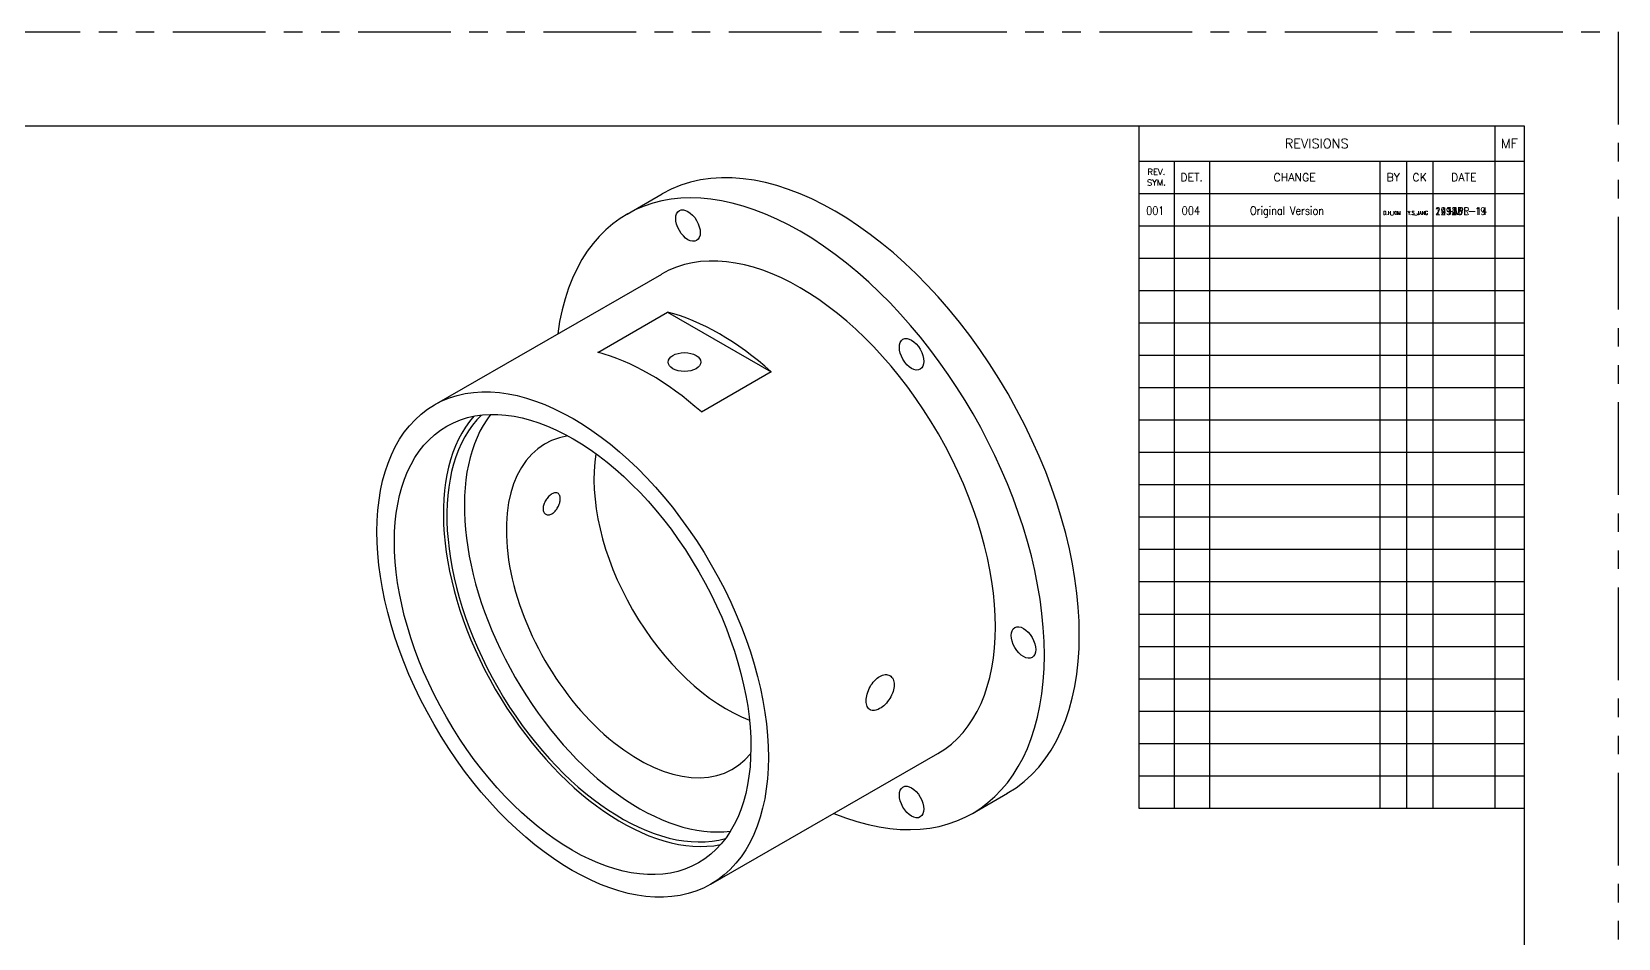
# Model space of a CAD drawing. Header units: millimetres. Extents: x 0 to 630, y 0 to 446.
# Drawn here: x 309 to 630, y 262 to 445.5 of the extents above; entities that cross this region are included whole.
import ezdxf
from ezdxf.enums import TextEntityAlignment as Align

# ---------------------------------------------------------------- set-up
doc = ezdxf.new("R2010")
doc.units = ezdxf.units.MM
doc.header["$LTSCALE"] = 10
doc.linetypes.add('PHANTOM', pattern=[2.5, 1.25, -0.25, 0.25, -0.25, 0.25, -0.25])
doc.layers.get('0').update_dxf_attribs({"linetype": 'CONTINUOUS'})
for name, color, linetype in [('BORDER', 90, 'CONTINUOUS'), ('BORDER_TXT', 130, 'CONTINUOUS'), ('REVISIONS INFORMATION', 4, 'CONTINUOUS'), ('VIEW_BNDS', 253, 'PHANTOM')]:
    doc.layers.add(name, color=color, linetype=linetype)
doc.styles.add('BORDER', font='ROMAND')
doc.styles.add('BORDER_TXT', font='ROMANS')
doc.styles.get("Standard").update_dxf_attribs({"font": 'romans.shx', "width": 0.85, "bigfont": 'fhg.shx'})

# ---------------------------------------------------------------- blocks, each defined once
blk = doc.blocks.new('A3-BORDER')
at = {"layer": 'BORDER'}
for p, q in [((12.7, 284.3), (407.3, 284.3)), ((407.3, 284.3), (407.3, 12.7))]:
    blk.add_line(p, q, dxfattribs=at)
at = {"layer": 'VIEW_BNDS'}
for p, q in [((0, 297), (420, 297)), ((420, 297), (420, 0))]:
    blk.add_line(p, q, dxfattribs=at)
at = {"layer": 'BORDER_TXT', "style": 'BORDER_TXT'}
for tag, p, height, rotation in [('PX-NUMBER', (98.54, 290.01), 3.81, 180), ('VENDOR-JOB', (413.65, 12.7), 3.17, 90)]:
    blk.add_attdef(tag, p, '', height=height, rotation=rotation, dxfattribs=at)
blk = doc.blocks.new('MREVBLK')
at = {"layer": 'BORDER', "color": 70}
for p, q in [((-103.98125, 0), (-103.98125, -184.15)), ((-7.9375, 0), (-7.9375, -184.15)), ((-103.98125, -9.525), (0, -9.525)), ((-94.45625, -9.525), (-94.45625, -184.15)), ((-84.93125, -9.525), (-84.93125, -184.15)), ((-38.89375, -9.525), (-38.89375, -184.15)), ((-31.75127, -9.525), (-31.75127, -184.15)), ((-24.60879, -9.525), (-24.60879, -184.15)), ((-103.98125, -18.25625), (0, -18.25625)), ((-103.98125, -26.9875), (0, -26.9875)), ((-103.98125, -35.71875), (0, -35.71875)), ((-103.98125, -44.45), (0, -44.45)), ((-103.98125, -53.18125), (0, -53.18125)), ((-103.98125, -61.9125), (0, -61.9125)), ((-103.98125, -70.64375), (0, -70.64375)), ((-103.98125, -79.375), (0, -79.375)), ((-103.98125, -88.10625), (0, -88.10625)), ((-103.98125, -96.8375), (0, -96.8375)), ((-103.98125, -105.56875), (0, -105.56875)), ((-103.98125, -114.3), (0, -114.3)), ((-103.98125, -123.03125), (0, -123.03125)), ((-103.98125, -131.7625), (0, -131.7625)), ((-103.98125, -140.49375), (0, -140.49375)), ((-103.98125, -149.225), (0, -149.225)), ((-103.98125, -157.95625), (0, -157.95625)), ((-103.98125, -166.6875), (0, -166.6875)), ((-103.98125, -175.41875), (0, -175.41875)), ((-103.98125, -184.15), (0, -184.15))]:
    blk.add_line(p, q, dxfattribs=at)
at = {"layer": 'BORDER', "color": 70, "style": 'BORDER'}
blk.add_text('REVISIONS', height=2.54, dxfattribs=at).set_placement((-55.959375, -4.7625), align=Align.MIDDLE_CENTER)
for s, height, p in [('MF', 2.54, (-3.96875, -4.7625)), ('REV.', 1.651, (-99.21875, -12.42349)), ('DET.', 2.159, (-89.69375, -13.890625)), ('CHANGE', 2.159, (-61.9125, -13.890625)), ('BY', 2.159, (-35.32251, -13.890625)), ('CK', 2.159, (-28.18003, -13.890625)), ('DATE', 2.159, (-16.273145, -13.890625)), ('SYM.', 1.651, (-99.21875, -15.302156))]:
    blk.add_text(s, height=height, dxfattribs=at).set_placement(p, align=Align.MIDDLE)
at = {"layer": 'BORDER_TXT'}
for tag, p in [('1OF2', (-83.40725, -20.894675)), ('ONE', (-83.40725, -22.621875)), ('2OF2', (-83.40725, -24.349075)), ('1OF2', (-83.40725, -29.625925)), ('ONE', (-83.40725, -31.353125)), ('2OF2', (-83.40725, -33.080325)), ('1OF2', (-83.40725, -38.357175)), ('ONE', (-83.40725, -40.084375)), ('2OF2', (-83.40725, -41.811575)), ('1OF2', (-83.40725, -47.088425)), ('ONE', (-83.40725, -48.815625)), ('2OF2', (-83.40725, -50.542825)), ('1OF2', (-83.40725, -55.819675)), ('ONE', (-83.40725, -57.546875)), ('2OF2', (-83.40725, -59.274075)), ('1OF2', (-83.40725, -64.550925)), ('ONE', (-83.40725, -66.278125)), ('2OF2', (-83.40725, -68.005325)), ('1OF2', (-83.40725, -73.282175)), ('ONE', (-83.40725, -75.009375)), ('2OF2', (-83.40725, -76.736575)), ('1OF2', (-83.40725, -82.013425)), ('ONE', (-83.40725, -83.740625)), ('2OF2', (-83.40725, -85.467825)), ('1OF2', (-83.40725, -90.744675)), ('ONE', (-83.40725, -92.471875)), ('2OF2', (-83.40725, -94.199075)), ('1OF2', (-83.40725, -99.475925)), ('ONE', (-83.40725, -101.203125)), ('2OF2', (-83.40725, -102.930325)), ('ONE', (-83.40725, -109.934375)), ('2OF2', (-83.40725, -111.661575)), ('1OF2', (-83.40725, -108.207175)), ('ONE', (-83.40725, -118.665625)), ('2OF2', (-83.40725, -120.392825)), ('1OF2', (-83.40725, -116.938425)), ('ONE', (-83.40725, -127.396875)), ('2OF2', (-83.40725, -129.124075)), ('1OF2', (-83.40725, -125.669675)), ('ONE', (-83.40725, -136.128125)), ('2OF2', (-83.40725, -137.855325)), ('1OF2', (-83.40725, -134.400925)), ('ONE', (-83.40725, -144.859375)), ('2OF2', (-83.40725, -146.586575)), ('1OF2', (-83.40725, -143.132175)), ('ONE', (-83.40725, -153.590625)), ('1OF2', (-83.40725, -151.863425)), ('2OF2', (-83.40725, -155.317825)), ('ONE', (-83.40725, -162.321875)), ('1OF2', (-83.40725, -160.594675)), ('2OF2', (-83.40725, -164.049075)), ('ONE', (-83.40725, -171.053125)), ('1OF2', (-83.40725, -169.325925)), ('2OF2', (-83.40725, -172.780325)), ('ONE', (-83.40725, -179.784375)), ('1OF2', (-83.40725, -178.057175)), ('2OF2', (-83.40725, -181.511575))]:
    blk.add_attdef(tag, text='', height=2.25, dxfattribs=at).set_placement(p, align=Align.MIDDLE_LEFT)
for tag, p in [('SYM', (-99.21875, -22.621875)), ('DET', (-89.69375, -22.621875)), ('BY', (-35.32251, -22.621875)), ('CK', (-28.18003, -22.621875)), ('RDATE', (-16.273145, -22.621875)), ('SYM', (-99.21875, -31.353125)), ('DET', (-89.69375, -31.353125)), ('BY', (-35.32251, -31.353125)), ('CK', (-28.18003, -31.353125)), ('RDATE', (-16.273145, -31.353125)), ('SYM', (-99.21875, -40.084375)), ('DET', (-89.69375, -40.084375)), ('BY', (-35.32251, -40.084375)), ('CK', (-28.18003, -40.084375)), ('RDATE', (-16.273145, -40.084375)), ('SYM', (-99.21875, -48.815625)), ('DET', (-89.69375, -48.815625)), ('BY', (-35.32251, -48.815625)), ('CK', (-28.18003, -48.815625)), ('RDATE', (-16.273145, -48.815625)), ('SYM', (-99.21875, -57.546875)), ('DET', (-89.69375, -57.546875)), ('BY', (-35.32251, -57.546875)), ('CK', (-28.18003, -57.546875)), ('RDATE', (-16.273145, -57.546875)), ('SYM', (-99.21875, -66.278125)), ('DET', (-89.69375, -66.278125)), ('BY', (-35.32251, -66.278125)), ('CK', (-28.18003, -66.278125)), ('RDATE', (-16.273145, -66.278125)), ('SYM', (-99.21875, -75.009375)), ('DET', (-89.69375, -75.009375)), ('BY', (-35.32251, -75.009375)), ('CK', (-28.18003, -75.009375)), ('RDATE', (-16.273145, -75.009375)), ('SYM', (-99.21875, -83.740625)), ('DET', (-89.69375, -83.740625)), ('BY', (-35.32251, -83.740625)), ('CK', (-28.18003, -83.740625)), ('RDATE', (-16.273145, -83.740625)), ('SYM', (-99.21875, -92.471875)), ('DET', (-89.69375, -92.471875)), ('BY', (-35.32251, -92.471875)), ('CK', (-28.18003, -92.471875)), ('RDATE', (-16.273145, -92.471875)), ('SYM', (-99.21875, -101.203125)), ('DET', (-89.69375, -101.203125)), ('BY', (-35.32251, -101.203125)), ('CK', (-28.18003, -101.203125)), ('RDATE', (-16.273145, -101.203125)), ('SYM', (-99.21875, -109.934375)), ('DET', (-89.69375, -109.934375)), ('BY', (-35.32251, -109.934375)), ('CK', (-28.18003, -109.934375)), ('RDATE', (-16.273145, -109.934375)), ('SYM', (-99.21875, -118.665625)), ('DET', (-89.69375, -118.665625)), ('BY', (-35.32251, -118.665625)), ('CK', (-28.18003, -118.665625)), ('RDATE', (-16.273145, -118.665625)), ('SYM', (-99.21875, -127.396875)), ('DET', (-89.69375, -127.396875)), ('BY', (-35.32251, -127.396875)), ('CK', (-28.18003, -127.396875)), ('RDATE', (-16.273145, -127.396875)), ('SYM', (-99.21875, -136.128125)), ('DET', (-89.69375, -136.128125)), ('BY', (-35.32251, -136.128125)), ('CK', (-28.18003, -136.128125)), ('RDATE', (-16.273145, -136.128125)), ('SYM', (-99.21875, -144.859375)), ('DET', (-89.69375, -144.859375)), ('BY', (-35.32251, -144.859375)), ('CK', (-28.18003, -144.859375)), ('RDATE', (-16.273145, -144.859375)), ('SYM', (-99.21875, -153.590625)), ('DET', (-89.69375, -153.590625)), ('BY', (-35.32251, -153.590625)), ('CK', (-28.18003, -153.590625)), ('RDATE', (-16.273145, -153.590625)), ('SYM', (-99.21875, -162.321875)), ('DET', (-89.69375, -162.321875)), ('BY', (-35.32251, -162.321875)), ('CK', (-28.18003, -162.321875)), ('RDATE', (-16.273145, -162.321875)), ('SYM', (-99.21875, -171.053125)), ('DET', (-89.69375, -171.053125)), ('BY', (-35.32251, -171.053125)), ('CK', (-28.18003, -171.053125)), ('RDATE', (-16.273145, -171.053125)), ('SYM', (-99.21875, -179.784375)), ('DET', (-89.69375, -179.784375)), ('BY', (-35.32251, -179.784375)), ('CK', (-28.18003, -179.784375)), ('RDATE', (-16.273145, -179.784375))]:
    blk.add_attdef(tag, text='', height=2.25, dxfattribs=at).set_placement(p, align=Align.MIDDLE_CENTER)
blk = doc.blocks.new('fgrg4g3f')
for p, q in [((-18.67, 70.03), (-11.6, 74.1)), ((-57.64, 31.43), (-11.68, 57.89)), ((-24.63, 42.04), (-10.49, 50.19)), ((-10.49, 50.19), (10.49, 38.11)), ((10.49, 38.11), (-3.65, 29.96)), ((-1.75, -65.63), (44.21, -39.16)), ((51.2, -51.3), (58.27, -47.22))]:
    blk.add_line(p, q)
for centre, major_axis, start_param, end_param in [((23.33, 13.44), (-34.93, 60.66), 3.141593, 6.283185), ((16.26, 9.37), (-34.93, 60.66), 2.498092, 6.926686), ((16.26, 9.37), (-27.95, 48.53), 3.141593, 6.283185), ((0, 0), (27.95, -48.53), 2.090065, 2.626191), ((-14.14, -8.14), (-27.95, 48.53), 5.231658, 5.767784), ((-19.8, -11.4), (25.45, -44.2), 3.336559, 6.088219), ((-19.8, -11.4), (24.95, -43.33), 3.288619, 6.136159), ((-16.26, -9.37), (24.95, -43.33), 3.374206, 6.050572), ((-16.26, -9.37), (18.96, -32.93), 2.925116, 6.499662), ((1.48, 0.86), (-18.96, 32.93), 0.611948, 2.529645)]:
    blk.add_ellipse(centre, major_axis=major_axis, ratio=0.578093, start_param=start_param, end_param=end_param)
for centre, major_axis, ratio in [((-6.36, 67.71), (-1.75, 3.03), 0.578093), ((38.89, 41.65), (-1.75, 3.03), 0.578093), ((-7.07, 40.08), (-3.32, 0), 0.575862), ((-29.7, -17.1), (-27.95, 48.53), 0.578093), ((-29.7, -17.1), (-25.45, 44.2), 0.578093), ((61.52, -16.7), (-1.75, 3.03), 0.578093), ((38.89, -48.98), (-1.75, 3.03), 0.578093)]:
    blk.add_ellipse(centre, major_axis=major_axis, ratio=ratio)
for points, knots in [([(-33.88, 13.38), (-33.67, 13.5), (-33.44, 13.59), (-33.02, 13.64), (-32.83, 13.6), (-32.54, 13.43), (-32.41, 13.28), (-32.24, 12.9), (-32.2, 12.66), (-32.2, 12.15), (-32.24, 11.85), (-32.41, 11.25), (-32.54, 10.94), (-32.83, 10.4), (-33.02, 10.13), (-33.44, 9.67), (-33.67, 9.48), (-34.1, 9.23), (-34.34, 9.15), (-34.78, 9.12), (-34.98, 9.16), (-35.3, 9.35), (-35.44, 9.5), (-35.63, 9.9), (-35.68, 10.15), (-35.68, 10.65), (-35.63, 10.95), (-35.44, 11.54), (-35.3, 11.84), (-34.98, 12.36), (-34.78, 12.62), (-34.34, 13.07), (-34.1, 13.25), (-33.88, 13.38)], [0, 0, 0, 0, 0.092636, 0.092636, 0.185272, 0.185272, 0.277909, 0.277909, 0.370545, 0.370545, 0.463181, 0.463181, 0.555817, 0.555817, 0.648453, 0.648453, 0.741089, 0.741089, 0.833726, 0.833726, 0.926362, 0.926362, 1.018998, 1.018998, 1.111634, 1.111634, 1.20427, 1.20427, 1.296906, 1.296906, 1.389543, 1.389543, 1.482179, 1.482179, 1.482179, 1.482179]), ([(29.7, -28.5), (29.7, -28.09), (29.76, -27.61), (30.03, -26.63), (30.24, -26.13), (30.71, -25.24), (31.02, -24.8), (31.7, -24.05), (32.07, -23.75), (32.43, -23.55), (32.78, -23.34), (33.17, -23.21), (33.88, -23.15), (34.21, -23.23), (34.74, -23.53), (34.97, -23.78), (35.28, -24.44), (35.36, -24.84), (35.36, -25.25)], [1.808757, 1.808757, 1.808757, 1.808757, 1.959487, 1.959487, 2.110216, 2.110216, 2.260946, 2.260946, 2.411676, 2.411676, 2.411676, 2.562406, 2.562406, 2.713136, 2.713136, 2.863865, 2.863865, 3.014595, 3.014595, 3.014595, 3.014595]), ([(35.36, -25.25), (35.36, -25.66), (35.28, -26.13), (34.97, -27.09), (34.74, -27.58), (34.21, -28.43), (33.88, -28.86), (33.17, -29.59), (32.78, -29.88), (32.07, -30.29), (31.7, -30.43), (31.02, -30.51), (30.71, -30.45), (30.24, -30.17), (30.03, -29.94), (29.76, -29.31), (29.7, -28.91), (29.7, -28.5)], [0.602919, 0.602919, 0.602919, 0.602919, 0.753649, 0.753649, 0.904378, 0.904378, 1.055108, 1.055108, 1.205838, 1.205838, 1.356568, 1.356568, 1.507298, 1.507298, 1.658027, 1.658027, 1.808757, 1.808757, 1.808757, 1.808757])]:
    blk.add_open_spline(points, degree=3, knots=knots)

msp = doc.modelspace()

# ---------------------------------------------------------------- block references
for name, p, xscale, yscale, zscale in [('A3-BORDER', (0, 0), 1.5, 1.5, 1.5), ('MREVBLK', (610.95, 426.45), 0.75, 0.75, 0.75)]:
    msp.add_blockref(name, p, dxfattribs=dict(xscale=xscale, yscale=yscale, zscale=zscale))
msp.add_blockref('fgrg4g3f', (448.1129, 338.5537))

# ---------------------------------------------------------------- texts
at = {"layer": 'REVISIONS INFORMATION', "width": 0.85}
for s, height, p in [('001', 1.6875, (534.4641, 408.45)), ('001', 1.6875, (534.4641, 408.45)), ('001', 1.6875, (534.4641, 408.45)), ('001', 1.6875, (534.4641, 408.45)), ('001', 1.6875, (534.4641, 408.45)), ('001', 1.6875, (534.4641, 408.45)), ('001', 1.6875, (534.4641, 408.45)), ('001', 1.6875, (534.4641, 408.45)), ('001', 1.6875, (534.4641, 408.45)), ('001', 1.6875, (534.4641, 408.45)), ('001', 1.6875, (534.4641, 408.45)), ('001', 1.6875, (534.4641, 408.45)), ('001', 1.6875, (534.4641, 408.45)), ('001', 1.6875, (534.4641, 408.45)), ('001', 1.6875, (534.4641, 408.45)), ('001', 1.6875, (534.4641, 408.45)), ('001', 1.6875, (534.4641, 408.45)), ('001', 1.6875, (534.4641, 408.45)), ('001', 1.6875, (534.4641, 408.45)), ('001', 1.6875, (534.4641, 408.45)), ('001', 1.6875, (534.4641, 408.45)), ('001', 1.6875, (534.4641, 408.45)), ('004', 1.6875, (541.6641, 408.45)), ('004', 1.6875, (541.6641, 408.45)), ('004', 1.6875, (541.6641, 408.45)), ('004', 1.6875, (541.6641, 408.45)), ('004', 1.6875, (541.6641, 408.45)), ('004', 1.6875, (541.6641, 408.45)), ('004', 1.6875, (541.6641, 408.45)), ('004', 1.6875, (541.6641, 408.45)), ('004', 1.6875, (541.6641, 408.45)), ('004', 1.6875, (541.6641, 408.45)), ('004', 1.6875, (541.6641, 408.45)), ('004', 1.6875, (541.6641, 408.45)), ('004', 1.6875, (541.6641, 408.45)), ('004', 1.6875, (541.6641, 408.45)), ('004', 1.6875, (541.6641, 408.45)), ('004', 1.6875, (541.6641, 408.45)), ('004', 1.6875, (541.6641, 408.45)), ('004', 1.6875, (541.6641, 408.45)), ('004', 1.6875, (541.6641, 408.45)), ('004', 1.6875, (541.6641, 408.45)), ('004', 1.6875, (541.6641, 408.45)), ('004', 1.6875, (541.6641, 408.45)), ('Original Version', 1.6875, (555.4641, 408.45)), ('Original Version', 1.6875, (555.4641, 408.45)), ('Original Version', 1.6875, (555.4641, 408.45)), ('Original Version', 1.6875, (555.4641, 408.45)), ('Original Version', 1.6875, (555.4641, 408.45)), ('Original Version', 1.6875, (555.4641, 408.45)), ('Original Version', 1.6875, (555.4641, 408.45)), ('Original Version', 1.6875, (555.4641, 408.45)), ('Original Version', 1.6875, (555.4641, 408.45)), ('Original Version', 1.6875, (555.4641, 408.45)), ('Original Version', 1.6875, (555.4641, 408.45)), ('Original Version', 1.6875, (555.4641, 408.45)), ('Original Version', 1.6875, (555.4641, 408.45)), ('Original Version', 1.6875, (555.4641, 408.45)), ('Original Version', 1.6875, (555.4641, 408.45)), ('Original Version', 1.6875, (555.4641, 408.45)), ('Original Version', 1.6875, (555.4641, 408.45)), ('Original Version', 1.6875, (555.4641, 408.45)), ('Original Version', 1.6875, (555.4641, 408.45)), ('Original Version', 1.6875, (555.4641, 408.45)), ('Original Version', 1.6875, (555.4641, 408.45)), ('Original Version', 1.6875, (555.4641, 408.45)), ('D.H_KIM', 0.75, (582.4641, 408.45)), ('D.H_KIM', 0.75, (582.4641, 408.45)), ('D.H_KIM', 0.75, (582.4641, 408.45)), ('D.H_KIM', 0.75, (582.4641, 408.45)), ('D.H_KIM', 0.75, (582.4641, 408.45)), ('D.H_KIM', 0.75, (582.4641, 408.45)), ('D.H_KIM', 0.75, (582.4641, 408.45)), ('D.H_KIM', 0.75, (582.4641, 408.45)), ('D.H_KIM', 0.75, (582.4641, 408.45)), ('D.H_KIM', 0.75, (582.4641, 408.45)), ('D.H_KIM', 0.75, (582.4641, 408.45)), ('D.H_KIM', 0.75, (582.4641, 408.45)), ('D.H_KIM', 0.75, (582.4641, 408.45)), ('D.H_KIM', 0.75, (582.4641, 408.45)), ('D.H_KIM', 0.75, (582.4641, 408.45)), ('D.H_KIM', 0.75, (582.4641, 408.45)), ('D.H_KIM', 0.75, (582.4641, 408.45)), ('D.H_KIM', 0.75, (582.4641, 408.45)), ('D.H_KIM', 0.75, (582.4641, 408.45)), ('D.H_KIM', 0.75, (582.4641, 408.45)), ('D.H_KIM', 0.75, (582.4641, 408.45)), ('D.H_KIM', 0.75, (582.4641, 408.45)), ('Y.S_JANG', 0.75, (587.4141, 408.45)), ('Y.S_JANG', 0.75, (587.4141, 408.45)), ('Y.S_JANG', 0.75, (587.4141, 408.45)), ('Y.S_JANG', 0.75, (587.4141, 408.45)), ('Y.S_JANG', 0.75, (587.4141, 408.45)), ('Y.S_JANG', 0.75, (587.4141, 408.45)), ('Y.S_JANG', 0.75, (587.4141, 408.45)), ('Y.S_JANG', 0.75, (587.4141, 408.45)), ('Y.S_JANG', 0.75, (587.4141, 408.45)), ('Y.S_JANG', 0.75, (587.4141, 408.45)), ('Y.S_JANG', 0.75, (587.4141, 408.45)), ('Y.S_JANG', 0.75, (587.4141, 408.45)), ('Y.S_JANG', 0.75, (587.4141, 408.45)), ('Y.S_JANG', 0.75, (587.4141, 408.45)), ('Y.S_JANG', 0.75, (587.4141, 408.45)), ('Y.S_JANG', 0.75, (587.4141, 408.45)), ('Y.S_JANG', 0.75, (587.4141, 408.45)), ('Y.S_JANG', 0.75, (587.4141, 408.45)), ('Y.S_JANG', 0.75, (587.4141, 408.45)), ('Y.S_JANG', 0.75, (587.4141, 408.45)), ('Y.S_JANG', 0.75, (587.4141, 408.45)), ('Y.S_JANG', 0.75, (587.4141, 408.45)), ('24-JUL-19', 1.5, (592.9641, 408.45)), ('24-JUL-19', 1.5, (592.9641, 408.45)), ('14-APR-14', 1.5, (592.9641, 408.45)), ('14-APR-14', 1.5, (592.9641, 408.45)), ('14-APR-14', 1.5, (592.9641, 408.45)), ('14-APR-14', 1.5, (592.9641, 408.45)), ('14-APR-14', 1.5, (592.9641, 408.45)), ('14-APR-14', 1.5, (592.9641, 408.45)), ('14-APR-14', 1.5, (592.9641, 408.45)), ('14-APR-14', 1.5, (592.9641, 408.45)), ('14-APR-14', 1.5, (592.9641, 408.45)), ('14-APR-14', 1.5, (592.9641, 408.45)), ('14-APR-14', 1.5, (592.9641, 408.45)), ('14-APR-14', 1.5, (592.9641, 408.45)), ('14-APR-14', 1.5, (592.9641, 408.45)), ('1234', 1.5, (592.9641, 408.45)), ('123', 1.5, (592.9641, 408.45)), ('1214', 1.5, (592.9641, 408.45)), ('12123', 1.5, (592.9641, 408.45)), ('1993', 1.5, (592.9641, 408.45)), ('1993', 1.5, (592.9641, 408.45)), ('1993', 1.5, (592.9641, 408.45))]:
    msp.add_text(s, height=height, dxfattribs=at).set_placement(p)

doc.saveas('drawing.dxf')
